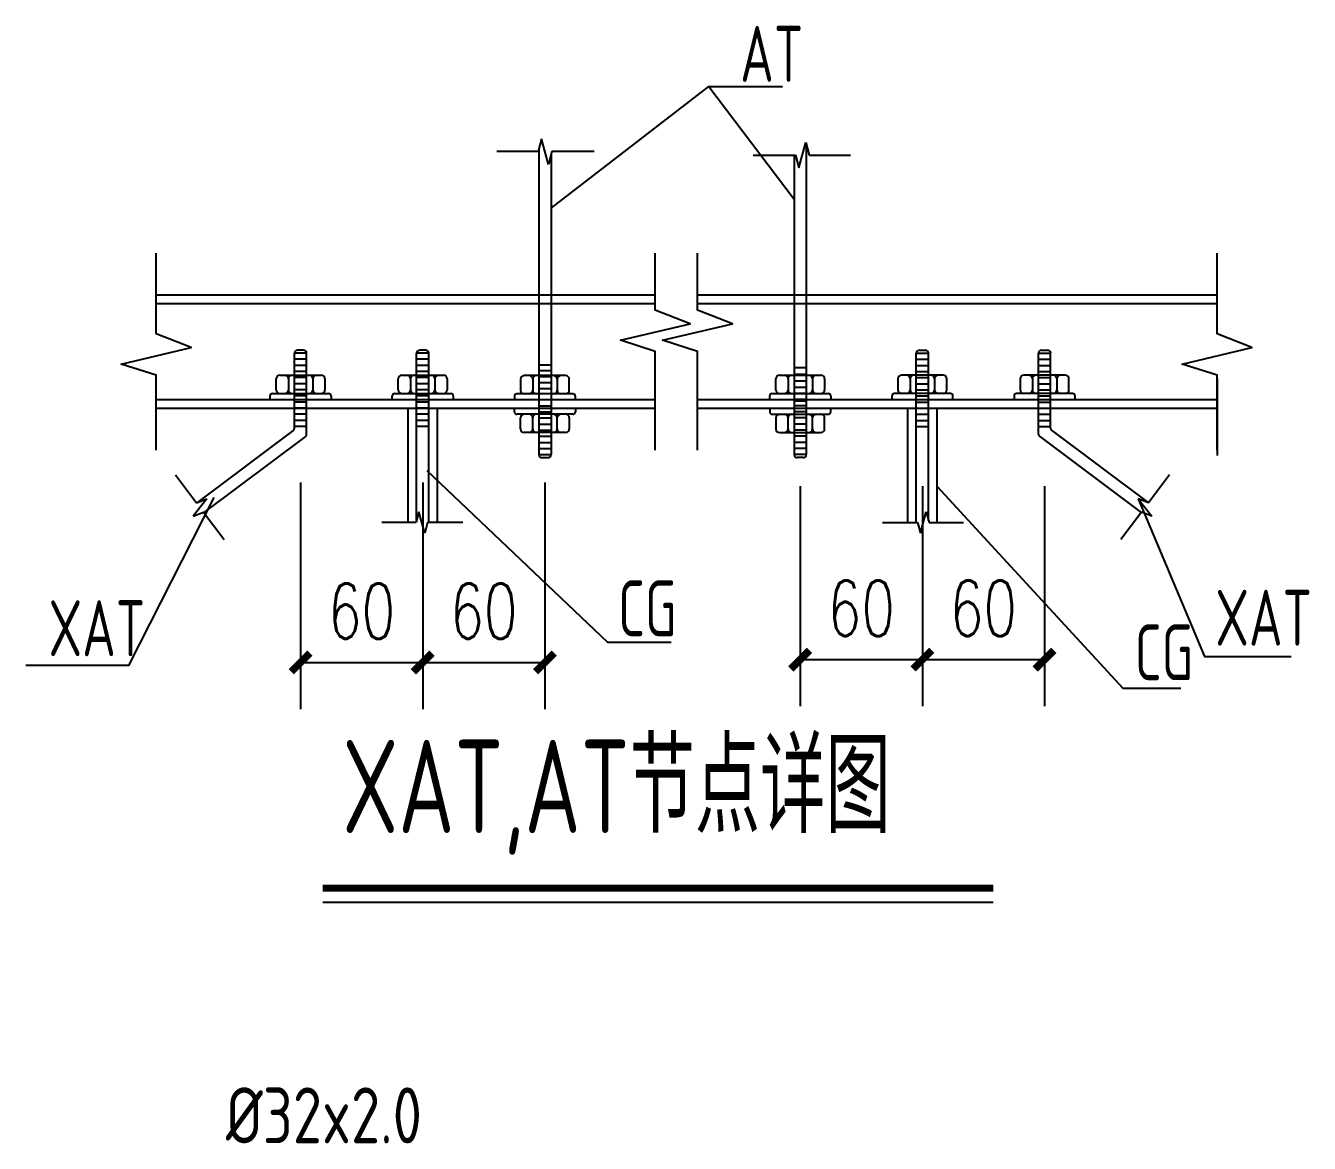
# Model space of a CAD drawing. Extents: x -89996 to 1006241, y -2176 to 440573.
# Drawn here: x 518243 to 532014, y 42687 to 54681 of the extents above; entities that cross this region are included whole.
import ezdxf
from ezdxf.enums import TextEntityAlignment as Align

# ---------------------------------------------------------------- set-up
doc = ezdxf.new("R2010")
doc.units = 0
doc.header["$LTSCALE"] = 1000
doc.header["$MEASUREMENT"] = 0
for name, color, linetype in [('AXIS', 3, 'Continuous'), ('LT', 27, 'Continuous'), ('NUM', 7, 'Continuous'), ('PUB_DIM', 3, 'Continuous'), ('PZ', 202, 'Continuous'), ('TEXT', 7, 'Continuous'), ('THIN', 7, 'Continuous')]:
    doc.layers.add(name, color=color, linetype=linetype)
doc.styles.add('_TCH_DIM_T3', font='SIMPLEX', dxfattribs={"width": 0.705882, "bigfont": 'GBCBIG'})
doc.styles.add('TSSD_Label', font='tssdeng.shx', dxfattribs={"width": 0.7, "bigfont": 'hztxt.shx'})
doc.styles.add('TSSD_Norm', font='tssdeng.shx', dxfattribs={"bigfont": 'hztxt.shx'})
doc.dimstyles.new('TCH-200-1', dxfattribs={"dimtxt": 595, "dimasz": 200, "dimexe": 500, "dimexo": 600, "dimgap": 252.5, "dimtad": 1, "dimdec": 0, "dimzin": 0, "dimdsep": 46, "dimtxsty": '_TCH_DIM_T3', "dimblk": 'ARCHTICK', "dimcen": 0.09, "dimclrd": 3, "dimclre": 3, "dimclrt": 7, "dimazin": 2, "dimtfac": 1, "dimtdec": 0, "dimtix": 1, "dimtmove": 2, "dimatfit": 3, "dimfxl": 0, "dimtolj": 1, "dimtzin": 0, "dimarcsym": 0})

# ---------------------------------------------------------------- blocks, each defined once
blk = doc.blocks.new('_ArchTick')
at = {"color": 0, "linetype": 'ByBlock', "const_width": 0.4}
blk.add_lwpolyline([(-0.5, -0.5), (0.5, 0.5)], dxfattribs=at)
blk = doc.blocks.new('*D433')
at = {"layer": 'AXIS', "color": 3, "lineweight": -2, "transparency": 16777216}
for p, q in [((526552, 49740), (526552, 47378)), ((527863, 49740), (527863, 47378)), ((526552, 47878), (527863, 47878))]:
    blk.add_line(p, q, dxfattribs=at)
at = {"layer": 'Defpoints', "color": 0, "transparency": 16777216}
for p in [(526552, 50340), (527863, 50340), (527863, 47878)]:
    blk.add_point(p, dxfattribs=at)
at = {"layer": 'AXIS', "color": 3, "lineweight": -2, "transparency": 16777216, "xscale": 200, "yscale": 200, "zscale": 200, "rotation": 180}
blk.add_blockref('_ArchTick', (526552, 47878), dxfattribs=at)
at = {"layer": 'AXIS', "color": 3, "lineweight": -2, "transparency": 16777216, "xscale": 200, "yscale": 200, "zscale": 200}
blk.add_blockref('_ArchTick', (527863, 47878), dxfattribs=at)
at = {"layer": 'AXIS', "color": 7, "transparency": 16777216, "insert": (527208, 48428), "char_height": 595, "attachment_point": 5, "style": '_TCH_DIM_T3'}
blk.add_mtext('\\A1;60', dxfattribs=at)
blk = doc.blocks.new('*D434')
at = {"layer": 'AXIS', "color": 3, "lineweight": -2, "transparency": 16777216}
for p, q in [((527863, 49740), (527863, 47378)), ((529174, 49740), (529174, 47378)), ((527863, 47878), (529174, 47878))]:
    blk.add_line(p, q, dxfattribs=at)
at = {"layer": 'Defpoints', "color": 0, "transparency": 16777216}
for p in [(527863, 50340), (529174, 50340), (529174, 47878)]:
    blk.add_point(p, dxfattribs=at)
at = {"layer": 'AXIS', "color": 3, "lineweight": -2, "transparency": 16777216, "xscale": 200, "yscale": 200, "zscale": 200, "rotation": 180}
blk.add_blockref('_ArchTick', (527863, 47878), dxfattribs=at)
at = {"layer": 'AXIS', "color": 3, "lineweight": -2, "transparency": 16777216, "xscale": 200, "yscale": 200, "zscale": 200}
blk.add_blockref('_ArchTick', (529174, 47878), dxfattribs=at)
at = {"layer": 'AXIS', "color": 7, "transparency": 16777216, "insert": (528518, 48428), "char_height": 595, "attachment_point": 5, "style": '_TCH_DIM_T3'}
blk.add_mtext('\\A1;60', dxfattribs=at)
blk = doc.blocks.new('*D435')
at = {"layer": 'AXIS', "color": 3, "lineweight": -2, "transparency": 16777216}
for p, q in [((522502, 49780), (522502, 47348)), ((523813, 49780), (523813, 47348)), ((522502, 47848), (523813, 47848))]:
    blk.add_line(p, q, dxfattribs=at)
at = {"layer": 'Defpoints', "color": 0, "transparency": 16777216}
for p in [(522502, 50380), (523813, 50380), (523813, 47848)]:
    blk.add_point(p, dxfattribs=at)
at = {"layer": 'AXIS', "color": 3, "lineweight": -2, "transparency": 16777216, "xscale": 200, "yscale": 200, "zscale": 200, "rotation": 180}
blk.add_blockref('_ArchTick', (522502, 47848), dxfattribs=at)
at = {"layer": 'AXIS', "color": 3, "lineweight": -2, "transparency": 16777216, "xscale": 200, "yscale": 200, "zscale": 200}
blk.add_blockref('_ArchTick', (523813, 47848), dxfattribs=at)
at = {"layer": 'AXIS', "color": 7, "transparency": 16777216, "insert": (523158, 48398), "char_height": 595, "attachment_point": 5, "style": '_TCH_DIM_T3'}
blk.add_mtext('\\A1;60', dxfattribs=at)
blk = doc.blocks.new('*D436')
at = {"layer": 'AXIS', "color": 3, "lineweight": -2, "transparency": 16777216}
for p, q in [((521192, 49780), (521192, 47348)), ((522502, 49780), (522502, 47348)), ((521192, 47848), (522502, 47848))]:
    blk.add_line(p, q, dxfattribs=at)
at = {"layer": 'Defpoints', "color": 0, "transparency": 16777216}
for p in [(521192, 50380), (522502, 50380), (522502, 47848)]:
    blk.add_point(p, dxfattribs=at)
at = {"layer": 'AXIS', "color": 3, "lineweight": -2, "transparency": 16777216, "xscale": 200, "yscale": 200, "zscale": 200, "rotation": 180}
blk.add_blockref('_ArchTick', (521192, 47848), dxfattribs=at)
at = {"layer": 'AXIS', "color": 3, "lineweight": -2, "transparency": 16777216, "xscale": 200, "yscale": 200, "zscale": 200}
blk.add_blockref('_ArchTick', (522502, 47848), dxfattribs=at)
at = {"layer": 'AXIS', "color": 7, "transparency": 16777216, "insert": (521847, 48398), "char_height": 595, "attachment_point": 5, "style": '_TCH_DIM_T3'}
blk.add_mtext('\\A1;60', dxfattribs=at)

msp = doc.modelspace()

# ---------------------------------------------------------------- linework, layer by layer
at = {"layer": 'AXIS'}
for p, q in [((523878.65, 52724.08), (525570.75, 54026.8)), ((525570.75, 54026.8), (526362.75, 54026.8)), ((525570.75, 54026.8), (526486.84, 52818.91)), ((522547.8, 49908.38), (524485.41, 48064.33)), ((524485.41, 48064.33), (525167.39, 48064.33))]:
    msp.add_line(p, q, dxfattribs=at)
at = {"layer": 'AXIS', "color": 3, "linetype": 'ByBlock'}
for p, q in [((523778.36, 53467.2), (523741.49, 53329.59)), ((523852.08, 53191.97), (523778.36, 53467.2)), ((523741.49, 53329.59), (523298.66, 53329.59)), ((523747.58, 53352.32), (523747.58, 50078.26)), ((523888.94, 53329.59), (523852.08, 53191.97)), ((524342, 53329.59), (523888.94, 53329.59)), ((526538.54, 53153.6), (526612.27, 53428.84)), ((526612.27, 53428.84), (526649.13, 53291.22)), ((526617.9, 53407.81), (526617.9, 50078.26)), ((523878.65, 53291.16), (523878.65, 50078.26)), ((526048.62, 53291.22), (526501.68, 53291.22)), ((526486.84, 53291.22), (526486.84, 50078.26)), ((526501.68, 53291.22), (526538.54, 53153.6)), ((526649.13, 53291.22), (527091.96, 53291.22)), ((521257.36, 51166.09), (521126.29, 51166.09)), ((521126.29, 50363.32), (521126.29, 51166.09)), ((521257.36, 51100.56), (521126.29, 51100.56)), ((521224.59, 51198.86), (521159.06, 51198.86)), ((521257.36, 50297.79), (521257.36, 51166.09)), ((522436.94, 49371.97), (522436.94, 51166.09)), ((522568, 51166.09), (522436.94, 51166.09)), ((522568, 51100.56), (522436.94, 51100.56)), ((522535.24, 51198.86), (522469.7, 51198.86)), ((522568, 49350.85), (522568, 51166.09)), ((527797.48, 51166.09), (527928.55, 51166.09)), ((527797.48, 49350.85), (527797.48, 51166.09)), ((527797.48, 51100.56), (527928.55, 51100.56)), ((527830.25, 51198.86), (527895.78, 51198.86)), ((527928.55, 49371.97), (527928.55, 51166.09)), ((529108.13, 51166.09), (529239.19, 51166.09)), ((529108.13, 50297.79), (529108.13, 51166.09)), ((529108.13, 51100.56), (529239.19, 51100.56)), ((529140.89, 51198.86), (529206.43, 51198.86)), ((529239.19, 50363.32), (529239.19, 51166.09)), ((521257.36, 51035.03), (521126.29, 51035.03)), ((521257.36, 50969.5), (521126.29, 50969.5)), ((522568, 51035.03), (522436.94, 51035.03)), ((522568, 50969.5), (522436.94, 50969.5)), ((523747.58, 51039.96), (523878.65, 51039.96)), ((523747.58, 50982.27), (523878.65, 50982.27)), ((526617.9, 51010.27), (526486.84, 51010.27)), ((527797.48, 51035.03), (527928.55, 51035.03)), ((527797.48, 50969.5), (527928.55, 50969.5)), ((529108.13, 51035.03), (529239.19, 51035.03)), ((529108.13, 50969.5), (529239.19, 50969.5)), ((521257.36, 50903.96), (521126.29, 50903.96)), ((521257.36, 50838.43), (521126.29, 50838.43)), ((521257.36, 50838.43), (521126.29, 50838.43)), ((522568, 50903.96), (522436.94, 50903.96)), ((522568, 50838.43), (522436.94, 50838.43)), ((522568, 50838.43), (522436.94, 50838.43)), ((523747.58, 50916.73), (523878.65, 50916.73)), ((523747.58, 50851.2), (523878.65, 50851.2)), ((523944.18, 50886.41), (523944.18, 50768.45)), ((526617.9, 50936.9), (526486.84, 50936.9)), ((526617.9, 50864.64), (526486.84, 50864.64)), ((527797.48, 50903.96), (527928.55, 50903.96)), ((527797.48, 50838.43), (527928.55, 50838.43)), ((527797.48, 50838.43), (527928.55, 50838.43)), ((529108.13, 50903.96), (529239.19, 50903.96)), ((529108.13, 50838.43), (529239.19, 50838.43)), ((529108.13, 50838.43), (529239.19, 50838.43)), ((521257.36, 50772.9), (521126.29, 50772.9)), ((521257.36, 50707.37), (521126.29, 50707.37)), ((522568, 50772.9), (522436.94, 50772.9)), ((522568, 50707.37), (522436.94, 50707.37)), ((523747.58, 50786.79), (523878.65, 50786.79)), ((526617.9, 50799.11), (526486.84, 50799.11)), ((526617.9, 50733.58), (526486.84, 50733.58)), ((527797.48, 50772.9), (527928.55, 50772.9)), ((527797.48, 50707.37), (527928.55, 50707.37)), ((529108.13, 50772.9), (529239.19, 50772.9)), ((529108.13, 50707.37), (529239.19, 50707.37)), ((521257.36, 50641.83), (521126.29, 50641.83)), ((521257.36, 50576.3), (521126.29, 50576.3)), ((522568, 50641.83), (522436.94, 50641.83)), ((522568, 50576.3), (522436.94, 50576.3)), ((523747.58, 50668.05), (523878.65, 50668.05)), ((523747.58, 50602.52), (523878.65, 50602.52)), ((526617.9, 50668.05), (526486.84, 50668.05)), ((526617.9, 50650.83), (526486.84, 50650.83)), ((526617.9, 50602.52), (526486.84, 50602.52)), ((527797.48, 50641.83), (527928.55, 50641.83)), ((527797.48, 50576.3), (527928.55, 50576.3)), ((529108.13, 50641.83), (529239.19, 50641.83)), ((529108.13, 50576.3), (529239.19, 50576.3)), ((521257.36, 50510.77), (521126.29, 50510.77)), ((521257.36, 50445.24), (521126.29, 50445.24)), ((522568, 50510.77), (522436.94, 50510.77)), ((522568, 50445.24), (522436.94, 50445.24)), ((523747.58, 50536.98), (523878.65, 50536.98)), ((523747.58, 50471.45), (523878.65, 50471.45)), ((523747.58, 50405.92), (523878.65, 50405.92)), ((523747.58, 50405.92), (523878.65, 50405.92)), ((523944.18, 50353.49), (523944.18, 50471.45)), ((526617.9, 50536.98), (526486.84, 50536.98)), ((526617.9, 50471.45), (526486.84, 50471.45)), ((526617.9, 50405.92), (526486.84, 50405.92)), ((526617.9, 50405.92), (526486.84, 50405.92)), ((527797.48, 50510.77), (527928.55, 50510.77)), ((527797.48, 50445.24), (527928.55, 50445.24)), ((529108.13, 50510.77), (529239.19, 50510.77)), ((529108.13, 50445.24), (529239.19, 50445.24)), ((521113.19, 50337.11), (520078.37, 49561)), ((521244.25, 50271.58), (520155.57, 49455.07)), ((521257.36, 50379.71), (521126.29, 50379.71)), ((522568, 50379.71), (522436.94, 50379.71)), ((523747.58, 50340.39), (523878.65, 50340.39)), ((523747.58, 50274.85), (523878.65, 50274.85)), ((526617.9, 50340.39), (526486.84, 50340.39)), ((526617.9, 50274.85), (526486.84, 50274.85)), ((527797.48, 50379.71), (527928.55, 50379.71)), ((529108.13, 50379.71), (529239.19, 50379.71)), ((529121.23, 50271.58), (530209.91, 49455.07)), ((529252.3, 50337.11), (530287.11, 49561)), ((523747.58, 50209.32), (523878.65, 50209.32)), ((523747.58, 50143.79), (523878.65, 50143.79)), ((526617.9, 50209.32), (526486.84, 50209.32)), ((526617.9, 50143.79), (526486.84, 50143.79)), ((523747.58, 50078.26), (523878.65, 50078.26)), ((523780.35, 50045.49), (523845.88, 50045.49)), ((526617.9, 50078.26), (526486.84, 50078.26)), ((526585.13, 50045.49), (526519.6, 50045.49)), ((530515.37, 49862.35), (530288.84, 49560.31))]:
    msp.add_line(p, q, dxfattribs=at)
at = {"layer": 'AXIS', "color": 6, "linetype": 'ByBlock'}
for p, q in [((522345.19, 49350.85), (522345.19, 50576.3)), ((522659.75, 49350.85), (522659.75, 50576.3)), ((527705.74, 49350.85), (527705.74, 50576.3)), ((528020.29, 49350.85), (528020.29, 50576.3)), ((522462, 49465.53), (522431.28, 49350.85)), ((522523.44, 49236.17), (522462, 49465.53)), ((527842.05, 49236.17), (527903.49, 49465.53)), ((527903.49, 49465.53), (527934.2, 49350.85)), ((522431.28, 49350.85), (522062.25, 49350.85)), ((522554.15, 49350.85), (522523.44, 49236.17)), ((522931.7, 49350.85), (522554.15, 49350.85)), ((527433.78, 49350.85), (527811.33, 49350.85)), ((527811.33, 49350.85), (527842.05, 49236.17)), ((527934.2, 49350.85), (528303.23, 49350.85))]:
    msp.add_line(p, q, dxfattribs=at)
at = {"layer": 'AXIS'}
for points in [[(528020.29, 49736.06), (530014.59, 47569.92), (530637.08, 47569.92)], [(520263.16, 49617.02), (519345.68, 47815.49), (518242.8, 47815.49)], [(530178.66, 49604.54), (530890.5, 47912.84), (531820.77, 47912.84)]]:
    msp.add_lwpolyline(points, dxfattribs=at)
at = {"layer": 'AXIS', "color": 3, "linetype": 'ByBlock'}
for centre, radius, start, end in [((521159.06, 51166.09), 32.77, 90, 180), ((521224.59, 51166.09), 32.77, 0, 90), ((522469.7, 51166.09), 32.77, 90, 180), ((522535.24, 51166.09), 32.77, 0, 90), ((527830.25, 51166.09), 32.77, 90, 180), ((527895.78, 51166.09), 32.77, 0, 90), ((529140.89, 51166.09), 32.77, 90, 180), ((529206.43, 51166.09), 32.77, 0, 90), ((523904.86, 50886.41), 39.32, 0, 90), ((523904.86, 50768.45), 39.32, 270, 0), ((523904.86, 50471.45), 39.32, 0, 90), ((521093.53, 50363.32), 32.77, 306.869898, 0), ((521224.59, 50297.79), 32.77, 306.869898, 0), ((523904.86, 50353.49), 39.32, 270, 0), ((529140.89, 50297.79), 32.77, 180, 233.130102), ((529271.96, 50363.32), 32.77, 180, 233.130102), ((523780.35, 50078.26), 32.77, 180, 270), ((523845.88, 50078.26), 32.77, 270, 0), ((526519.6, 50078.26), 32.77, 180, 270), ((526585.13, 50078.26), 32.77, 270, 0)]:
    msp.add_arc(centre, radius, start, end, dxfattribs=at)
at = {"layer": 'LT', "linetype": 'ByBlock'}
for p, q in [((524997.94, 51788.8), (519642.64, 51788.8)), ((531024.29, 51788.8), (525451.42, 51788.8)), ((524997.94, 51697.06), (519642.64, 51697.06)), ((531024.29, 51697.06), (525451.42, 51697.06)), ((531024.29, 50892.49), (531024.29, 50069.09)), ((519642.64, 50668.05), (524997.94, 50668.05)), ((519642.64, 50576.3), (524997.94, 50576.3)), ((525451.42, 50668.05), (531024.29, 50668.05)), ((525451.42, 50576.3), (531024.29, 50576.3))]:
    msp.add_line(p, q, dxfattribs=at)
for points in [[(519642.64, 50126.3), (519642.64, 50576.3), (519642.64, 50930.08), (519267.64, 51050.08), (520016.7, 51227.56), (519642.64, 51374.08), (519642.64, 51788.8), (519642.64, 52238.8)], [(524997.94, 50126.3), (524997.94, 50576.3), (524997.94, 51184.85), (524622.94, 51304.85), (525372, 51482.32), (524997.94, 51628.85), (524997.94, 51788.8), (524997.94, 52238.8)], [(524997.94, 50126.3), (524997.94, 50576.3), (524997.94, 51184.85), (524622.94, 51304.85), (525372, 51482.32), (524997.94, 51628.85), (524997.94, 51788.8), (524997.94, 52238.8)], [(525451.42, 50126.3), (525451.42, 50576.3), (525451.42, 51184.85), (525076.42, 51304.85), (525825.49, 51482.32), (525451.42, 51628.85), (525451.42, 51788.8), (525451.42, 52238.8)], [(525451.42, 50126.3), (525451.42, 50576.3), (525451.42, 51184.85), (525076.42, 51304.85), (525825.49, 51482.32), (525451.42, 51628.85), (525451.42, 51788.8), (525451.42, 52238.8)], [(531024.29, 50126.3), (531024.29, 50576.3), (531024.29, 50930.08), (530649.29, 51050.08), (531398.35, 51227.56), (531024.29, 51374.08), (531024.29, 51788.8), (531024.29, 52238.8)]]:
    msp.add_lwpolyline(points, dxfattribs=at)
at = {"layer": 'NUM', "const_width": 75}
msp.add_lwpolyline([(521429.12, 45426.89), (528624.07, 45426.89)], dxfattribs=at)
at = {"layer": 'NUM'}
msp.add_lwpolyline([(521429.12, 45276.89), (528624.07, 45276.89)], dxfattribs=at)
at = {"layer": 'PUB_DIM'}
for p, q in [((519850.12, 49862.35), (520076.65, 49560.31)), ((520186.82, 49604.54), (520040.19, 49417.77)), ((520076.65, 49560.31), (520186.82, 49604.54)), ((530288.84, 49560.31), (530178.66, 49604.54)), ((530178.66, 49604.54), (530325.29, 49417.77)), ((520040.19, 49417.77), (520150.37, 49462.01)), ((520150.37, 49462.01), (520371.79, 49166.79)), ((530215.11, 49462.01), (529993.7, 49166.79)), ((530325.29, 49417.77), (530215.11, 49462.01))]:
    msp.add_line(p, q, dxfattribs=at)
at = {"layer": 'PZ'}
for p, q in [((520929.7, 50772.9), (520929.7, 50890.86)), ((520969.01, 50930.18), (521414.63, 50930.18)), ((521060.76, 50890.86), (521060.76, 50772.9)), ((521322.89, 50890.86), (521322.89, 50772.9)), ((521453.95, 50890.86), (521453.95, 50772.9)), ((522240.34, 50772.9), (522240.34, 50890.86)), ((522279.66, 50930.18), (522725.28, 50930.18)), ((522371.41, 50890.86), (522371.41, 50772.9)), ((522633.54, 50890.86), (522633.54, 50772.9)), ((522764.6, 50890.86), (522764.6, 50772.9)), ((523550.99, 50886.41), (523550.99, 50768.45)), ((524035.93, 50925.73), (523590.31, 50925.73)), ((523682.05, 50886.41), (523682.05, 50768.45)), ((524075.25, 50768.45), (524075.25, 50886.41)), ((526290.24, 50772.9), (526290.24, 50890.86)), ((526329.56, 50930.18), (526775.18, 50930.18)), ((526421.3, 50890.86), (526421.3, 50772.9)), ((526683.43, 50890.86), (526683.43, 50772.9)), ((526814.5, 50890.86), (526814.5, 50772.9)), ((527600.88, 50890.86), (527600.88, 50772.9)), ((528085.82, 50930.18), (527640.2, 50930.18)), ((527731.95, 50890.86), (527731.95, 50772.9)), ((527994.08, 50890.86), (527994.08, 50772.9)), ((528125.14, 50772.9), (528125.14, 50890.86)), ((528911.53, 50890.86), (528911.53, 50772.9)), ((529396.47, 50930.18), (528950.85, 50930.18)), ((529042.6, 50890.86), (529042.6, 50772.9)), ((529304.73, 50890.86), (529304.73, 50772.9)), ((529435.79, 50772.9), (529435.79, 50890.86)), ((520864.16, 50668.05), (520864.16, 50707.37)), ((520890.38, 50733.58), (521493.27, 50733.58)), ((521519.49, 50707.37), (521519.49, 50668.05)), ((522174.81, 50668.05), (522174.81, 50707.37)), ((522201.02, 50733.58), (522803.92, 50733.58)), ((522830.13, 50707.37), (522830.13, 50668.05)), ((523485.46, 50702.92), (523485.46, 50663.6)), ((524114.57, 50729.13), (523511.67, 50729.13)), ((524140.78, 50663.6), (524140.78, 50702.92)), ((526224.71, 50668.05), (526224.71, 50707.37)), ((526250.92, 50733.58), (526853.82, 50733.58)), ((526880.03, 50707.37), (526880.03, 50668.05)), ((527535.35, 50707.37), (527535.35, 50668.05)), ((528164.46, 50733.58), (527561.57, 50733.58)), ((528190.68, 50668.05), (528190.68, 50707.37)), ((528846, 50707.37), (528846, 50668.05)), ((529475.11, 50733.58), (528872.21, 50733.58)), ((529501.32, 50668.05), (529501.32, 50707.37)), ((523485.46, 50536.98), (523485.46, 50576.3)), ((524140.78, 50576.3), (524140.78, 50536.98)), ((526224.71, 50576.3), (526224.71, 50536.98)), ((526880.03, 50536.98), (526880.03, 50576.3)), ((524114.57, 50510.77), (523511.67, 50510.77)), ((523550.99, 50353.49), (523550.99, 50471.45)), ((523682.05, 50353.49), (523682.05, 50471.45)), ((524075.25, 50471.45), (524075.25, 50353.49)), ((526250.92, 50510.77), (526853.82, 50510.77)), ((526290.24, 50471.45), (526290.24, 50353.49)), ((526421.3, 50353.49), (526421.3, 50471.45)), ((526683.43, 50353.49), (526683.43, 50471.45)), ((526814.5, 50353.49), (526814.5, 50471.45)), ((524035.93, 50314.17), (523590.31, 50314.17)), ((526329.56, 50314.17), (526775.18, 50314.17))]:
    msp.add_line(p, q, dxfattribs=at)
for centre, radius, start, end in [((520969.01, 50890.86), 39.32, 90, 180), ((521021.44, 50890.86), 39.32, 0, 90), ((521100.08, 50890.86), 39.32, 90, 180), ((521283.57, 50890.86), 39.32, 0, 90), ((521362.21, 50890.86), 39.32, 90, 180), ((521414.63, 50890.86), 39.32, 0, 90), ((522279.66, 50890.86), 39.32, 90, 180), ((522332.09, 50890.86), 39.32, 0, 90), ((522410.73, 50890.86), 39.32, 90, 180), ((522594.22, 50890.86), 39.32, 0, 90), ((522672.85, 50890.86), 39.32, 90, 180), ((522725.28, 50890.86), 39.32, 0, 90), ((523590.31, 50886.41), 39.32, 90, 180), ((523642.73, 50886.41), 39.32, 0, 90), ((523721.37, 50886.41), 39.32, 90, 180), ((523983.5, 50886.41), 39.32, 90, 180), ((524035.93, 50886.41), 39.32, 0, 90), ((526329.56, 50890.86), 39.32, 90, 180), ((526381.98, 50890.86), 39.32, 0, 90), ((526460.62, 50890.86), 39.32, 90, 180), ((526644.11, 50890.86), 39.32, 0, 90), ((526722.75, 50890.86), 39.32, 90, 180), ((526775.18, 50890.86), 39.32, 0, 90), ((527640.2, 50890.86), 39.32, 90, 180), ((527692.63, 50890.86), 39.32, 0, 90), ((527771.27, 50890.86), 39.32, 90, 180), ((527954.76, 50890.86), 39.32, 0, 90), ((528033.4, 50890.86), 39.32, 90, 180), ((528085.82, 50890.86), 39.32, 0, 90), ((528950.85, 50890.86), 39.32, 90, 180), ((529003.28, 50890.86), 39.32, 0, 90), ((529081.92, 50890.86), 39.32, 90, 180), ((529265.41, 50890.86), 39.32, 0, 90), ((529344.04, 50890.86), 39.32, 90, 180), ((529396.47, 50890.86), 39.32, 0, 90), ((520890.38, 50707.37), 26.21, 90, 180), ((520969.01, 50772.9), 39.32, 180, 270), ((521021.44, 50772.9), 39.32, 270, 0), ((521100.08, 50772.9), 39.32, 180, 270), ((521283.57, 50772.9), 39.32, 270, 0), ((521362.21, 50772.9), 39.32, 180, 270), ((521414.63, 50772.9), 39.32, 270, 0), ((521493.27, 50707.37), 26.21, 0, 90), ((522201.02, 50707.37), 26.21, 90, 180), ((522279.66, 50772.9), 39.32, 180, 270), ((522332.09, 50772.9), 39.32, 270, 0), ((522410.73, 50772.9), 39.32, 180, 270), ((522594.22, 50772.9), 39.32, 270, 0), ((522672.85, 50772.9), 39.32, 180, 270), ((522725.28, 50772.9), 39.32, 270, 0), ((522803.92, 50707.37), 26.21, 0, 90), ((523511.67, 50702.92), 26.21, 90, 180), ((523590.31, 50768.45), 39.32, 180, 270), ((523642.73, 50768.45), 39.32, 270, 0), ((523721.37, 50768.45), 39.32, 180, 270), ((523983.5, 50768.45), 39.32, 180, 270), ((524035.93, 50768.45), 39.32, 270, 0), ((524114.57, 50702.92), 26.21, 0, 90), ((526250.92, 50707.37), 26.21, 90, 180), ((526329.56, 50772.9), 39.32, 180, 270), ((526381.98, 50772.9), 39.32, 270, 0), ((526460.62, 50772.9), 39.32, 180, 270), ((526644.11, 50772.9), 39.32, 270, 0), ((526722.75, 50772.9), 39.32, 180, 270), ((526775.18, 50772.9), 39.32, 270, 0), ((526853.82, 50707.37), 26.21, 0, 90), ((527561.57, 50707.37), 26.21, 90, 180), ((527640.2, 50772.9), 39.32, 180, 270), ((527692.63, 50772.9), 39.32, 270, 0), ((527771.27, 50772.9), 39.32, 180, 270), ((527954.76, 50772.9), 39.32, 270, 0), ((528033.4, 50772.9), 39.32, 180, 270), ((528085.82, 50772.9), 39.32, 270, 0), ((528164.46, 50707.37), 26.21, 0, 90), ((528872.21, 50707.37), 26.21, 90, 180), ((528950.85, 50772.9), 39.32, 180, 270), ((529003.28, 50772.9), 39.32, 270, 0), ((529081.92, 50772.9), 39.32, 180, 270), ((529265.41, 50772.9), 39.32, 270, 0), ((529344.04, 50772.9), 39.32, 180, 270), ((529396.47, 50772.9), 39.32, 270, 0), ((529475.11, 50707.37), 26.21, 0, 90), ((523511.67, 50536.98), 26.21, 180, 270), ((523590.31, 50471.45), 39.32, 90, 180), ((523642.73, 50471.45), 39.32, 0, 90), ((523721.37, 50471.45), 39.32, 90, 180), ((523983.5, 50471.45), 39.32, 90, 180), ((524035.93, 50471.45), 39.32, 0, 90), ((524114.57, 50536.98), 26.21, 270, 0), ((526250.92, 50536.98), 26.21, 180, 270), ((526329.56, 50471.45), 39.32, 90, 180), ((526381.98, 50471.45), 39.32, 0, 90), ((526460.62, 50471.45), 39.32, 90, 180), ((526644.11, 50471.45), 39.32, 0, 90), ((526722.75, 50471.45), 39.32, 90, 180), ((526775.18, 50471.45), 39.32, 0, 90), ((526853.82, 50536.98), 26.21, 270, 0), ((523590.31, 50353.49), 39.32, 180, 270), ((523642.73, 50353.49), 39.32, 270, 0), ((523721.37, 50353.49), 39.32, 180, 270), ((523983.5, 50353.49), 39.32, 180, 270), ((524035.93, 50353.49), 39.32, 270, 0), ((526329.56, 50353.49), 39.32, 180, 270), ((526381.98, 50353.49), 39.32, 270, 0), ((526460.62, 50353.49), 39.32, 180, 270), ((526644.11, 50353.49), 39.32, 270, 0), ((526722.75, 50353.49), 39.32, 180, 270), ((526775.18, 50353.49), 39.32, 270, 0)]:
    msp.add_arc(centre, radius, start, end, dxfattribs=at)

# ---------------------------------------------------------------- texts
at = {"layer": 'TEXT', "style": 'TSSD_Label', "width": 0.7}
for s, p in [('AT', (525908.88, 54078.85)), ('CG', (524598.61, 48127.64)), ('XAT', (531005.43, 48027.97)), ('XAT', (518487.75, 47915.19)), ('CG', (530141.44, 47655.75))]:
    msp.add_text(s, height=600, dxfattribs=at).set_placement(p)
msp.add_text('XAT,AT节点详图', height=1000, dxfattribs=at).set_placement((521639.12, 45717.66), align=Align.BOTTOM_LEFT)
at = {"layer": 'THIN', "style": 'TSSD_Norm', "width": 0.8}
msp.add_text('%%C32x2.0', height=600, dxfattribs=at).set_placement((520390.22, 42687.42))

# ---------------------------------------------------------------- dimensions: what is measured, and where the dimension line sits
at = {"layer": 'AXIS'}
for base, p1, p2, picture, middle in [((522502.47, 47848.16), (521191.82, 50379.71), (522502.47, 50379.71), '*D436', (521847.15, 48398.16)), ((523813.12, 47848.16), (522502.47, 50379.71), (523813.12, 50379.71), '*D435', (523157.79, 48398.16)), ((527863.01, 47877.55), (526552.37, 50340.39), (527863.01, 50340.39), '*D433', (527207.69, 48427.55)), ((529173.66, 47877.55), (527863.01, 50340.39), (529173.66, 50340.39), '*D434', (528518.34, 48427.55))]:
    dim = msp.add_linear_dim(base=base, p1=p1, p2=p2, text='60', dimstyle='TCH-200-1', dxfattribs=at)
    dim.commit()
    dim.dimension.update_dxf_attribs({"geometry": picture, "text_midpoint": middle})

doc.saveas('drawing.dxf')
